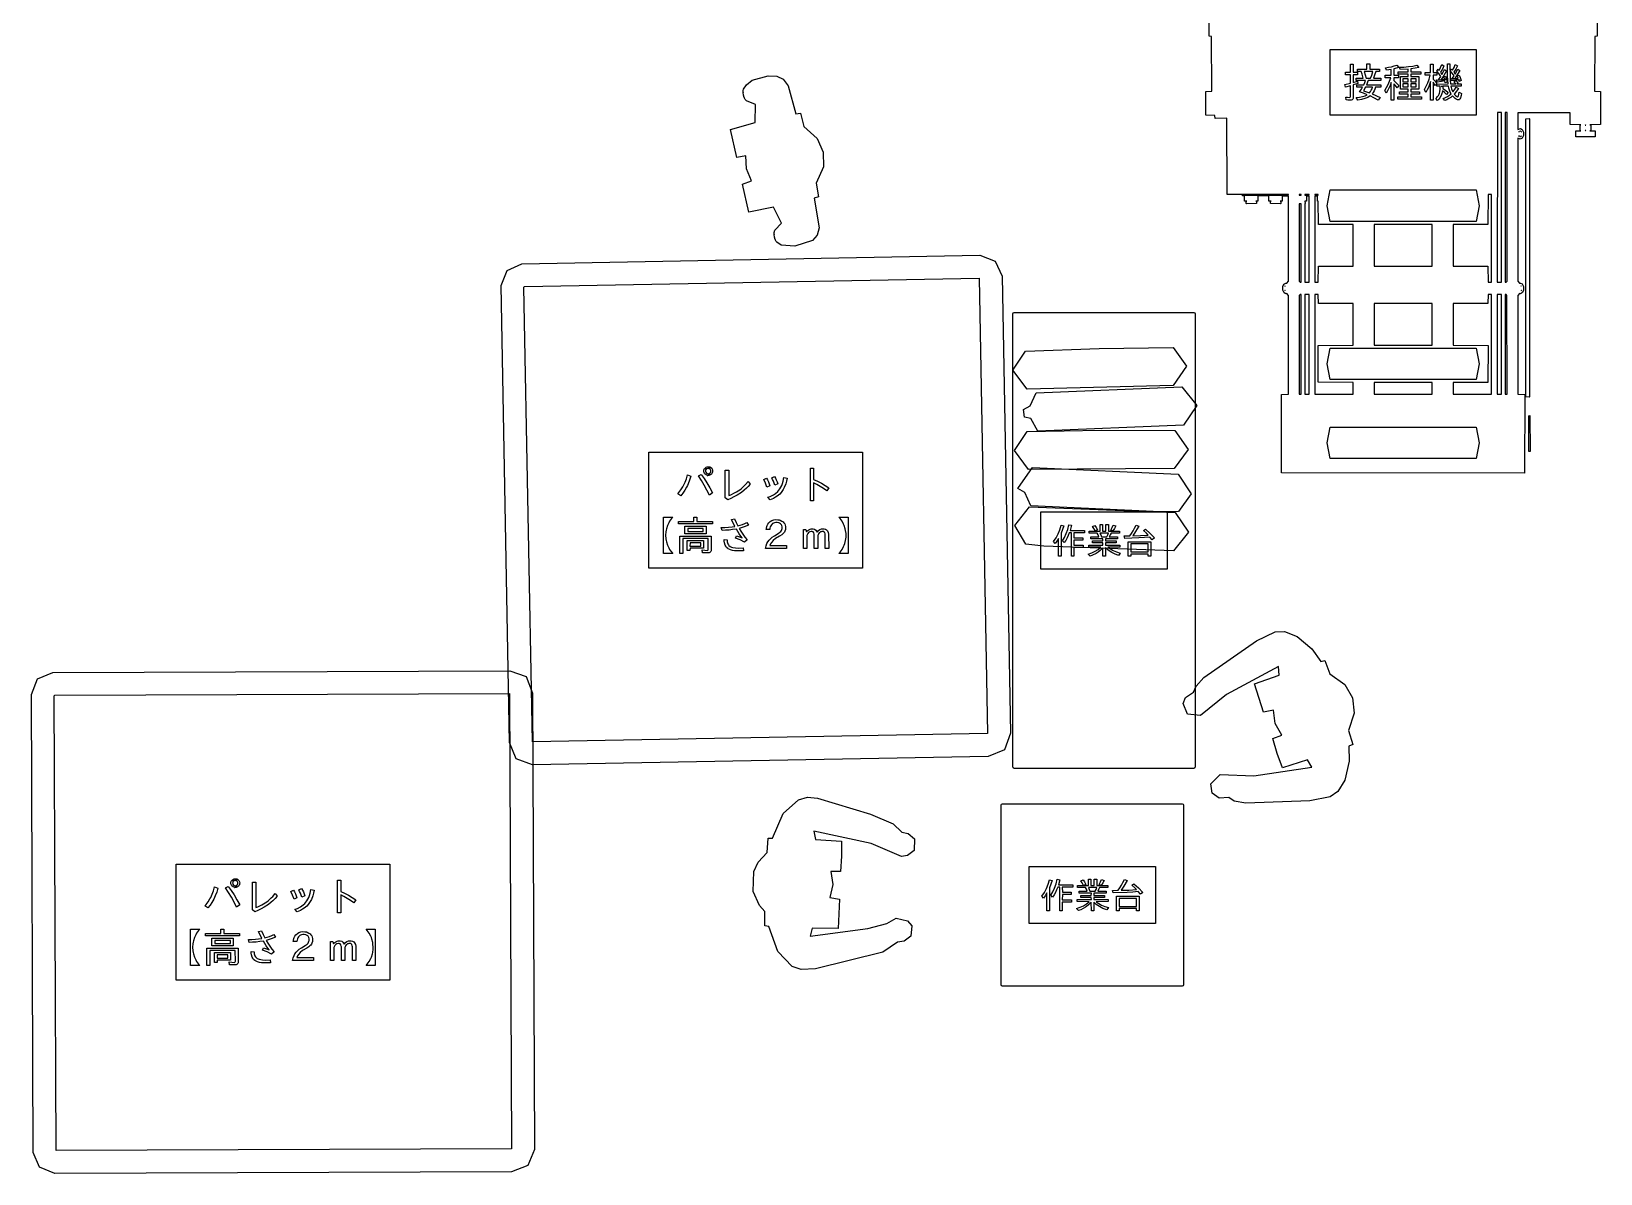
# Model space of a CAD drawing. Extents: x -928 to 12020, y -652 to 16065.
# Drawn here: x 3942 to 9108, y 4321 to 8080 of the extents above; entities that cross this region are included whole.
import ezdxf

# ---------------------------------------------------------------- set-up
doc = ezdxf.new("R2010")
doc.units = 0
for name, color, linetype in [('人', 3, 'Continuous'), ('名称ラベル', 1, 'Continuous'), ('荷', 34, 'Continuous'), ('設備', 5, 'Continuous')]:
    doc.layers.add(name, color=color, linetype=linetype)

msp = doc.modelspace()

# ---------------------------------------------------------------- linework, layer by layer
at = {"layer": '人'}
for points in [[(6243.33, 7757.12), (6324.9, 7779.69), (6326.09, 7838.74), (6296.58, 7850.75), (6291.93, 7855.98), (6288.9, 7862.14), (6286.24, 7870.26), (6285.29, 7878.74), (6285.48, 7885.6), (6286.11, 7889.13), (6295.95, 7903.62), (6315.2, 7918.65), (6367.79, 7933.13), (6395.48, 7932.5), (6417, 7922.78), (6433.78, 7901.06), (6458.05, 7808.23), (6473.82, 7810.47), (6485.12, 7766.22), (6529.13, 7727.41), (6548.61, 7682.67), (6549.49, 7633.88), (6525.6, 7580.29), (6533.71, 7535.35), (6518.43, 7530.84), (6535.08, 7432.98), (6528.71, 7409.58), (6513.18, 7391.8), (6454.89, 7372.94), (6410.64, 7376.7), (6395.68, 7385.79), (6393.64, 7388.74), (6390.61, 7394.89), (6387.95, 7403.01), (6387, 7411.49), (6387.19, 7418.35), (6389.25, 7425.05), (6411.09, 7448.23), (6384.63, 7501.27), (6303.52, 7485.25), (6282.45, 7577.41), (6312.16, 7588.45), (6295.62, 7627.6), (6294.4, 7670.07), (6264.4, 7664.96)], [(6285.29, 7878.8), (6285.44, 7879.72), (6285.39, 7879.77)], [(6288.93, 7862.1), (6289.44, 7861.33), (6288.95, 7862.16)], [(6387, 7411.55), (6387.15, 7412.45), (6387.1, 7412.5)], [(6390.63, 7394.85), (6391.14, 7394.09), (6390.66, 7394.91)], [(7733.11, 5867.8), (7741.87, 5887.48), (7768.12, 5905.18), (7776.03, 5925.45), (7802.04, 5954.15), (7975.52, 6074.26), (8036.2, 6103.65), (8067.57, 6104.61), (8108.64, 6088.73), (8157.37, 6047.8), (8186.53, 6006.61), (8199.66, 6009.78), (8216.17, 5965.55), (8265.7, 5930.53), (8290.68, 5886.69), (8296.98, 5836.63), (8278.35, 5778.89), (8291.66, 5733.59), (8278.67, 5728.05), (8280.61, 5677.82), (8266.16, 5615.84), (8242.82, 5578.5), (8217.13, 5560.46), (8150.95, 5547.59), (7940.09, 5539.68), (7902.07, 5547.05), (7883.59, 5558.53), (7851.97, 5556.96), (7829.36, 5573.44), (7824.62, 5604.29), (7855.74, 5633.99), (7965.89, 5629.72), (8157.43, 5658.43), (8142.77, 5682.28), (8060.57, 5656.62), (8043, 5703.97), (8028.67, 5752.4), (8058.03, 5763.69), (8036.7, 5802.09), (8030.74, 5845.62), (7998.5, 5839.75), (7968.57, 5932.81), (8049.95, 5961.63), (8047.17, 5989.44), (7876.67, 5897.57), (7791.08, 5828.1), (7748.38, 5833.2)], [(6338.67, 5203.42), (6318.27, 5249.08), (6320.79, 5315.36), (6334.76, 5345.76), (6364.19, 5378.07), (6367.64, 5424.74), (6381.62, 5425.35), (6416.58, 5506.16), (6467.03, 5551.58), (6497.14, 5559.36), (6529.42, 5556.1), (6704.21, 5504.17), (6779.02, 5472.58), (6807.22, 5444.85), (6828.88, 5440.32), (6849.63, 5422.44), (6848.19, 5384.62), (6826.15, 5368.37), (6806.75, 5365.15), (6706.06, 5407.52), (6518.35, 5447.64), (6523.65, 5420.43), (6608.85, 5415.57), (6608.64, 5365.52), (6605.05, 5315.6), (6573.87, 5315.37), (6580.27, 5272.31), (6570.62, 5229.84), (6602.57, 5224.04), (6597.89, 5127.29), (6512.35, 5128.92), (6505.22, 5102.16), (6695.43, 5127.93), (6758.19, 5143.82), (6789.14, 5161.91), (6826.37, 5152.82), (6840.16, 5136.52), (6837.46, 5102.15), (6815.41, 5085.9), (6793.47, 5083.02), (6744.94, 5049.42), (6522.8, 4995.14), (6475.59, 4992.39), (6446.15, 5002.43), (6399.3, 5051.55), (6369.97, 5134.81), (6356.68, 5136.46), (6356.78, 5183.25)]]:
    msp.add_lwpolyline(points, close=True, dxfattribs=at)
at = {"layer": '名称ラベル'}
for points in [[(8217.67, 8020.44), (8698.1, 8020.44), (8698.1, 7803.86), (8217.67, 7803.86)], [(8265.67, 7904.91), (8284.48, 7909.33), (8284.48, 7936.93), (8267.81, 7936.96), (8267.81, 7945.56), (8284.46, 7945.57), (8284.48, 7972.18), (8293.33, 7972.18), (8293.34, 7945.59), (8307.23, 7945.56), (8307.22, 7936.96), (8293.34, 7936.93), (8293.33, 7911.75), (8307.74, 7916.16), (8308.26, 7908.53), (8293.33, 7903.39), (8293.26, 7860.92), (8292.89, 7858.63), (8292.21, 7856.8), (8291.21, 7855.44), (8290, 7854.56), (8286.19, 7853.54), (8276.14, 7853.57), (8270.72, 7854.25), (8269.1, 7863.75), (8274.69, 7862.78), (8280.74, 7862.42), (8283.38, 7863.38), (8284.36, 7865.01), (8284.48, 7900.56), (8268.45, 7896.06)], [(8303.28, 7918.16), (8303.28, 7925.98), (8326.28, 7926.02), (8322.85, 7938.51), (8319.25, 7947.93), (8307.23, 7947.95), (8307.23, 7955.64), (8338.73, 7955.64), (8338.76, 7972.44), (8347.87, 7972.44), (8347.9, 7955.64), (8380.18, 7955.64), (8380.18, 7947.95), (8367.58, 7947.93), (8363.75, 7936.03), (8359.79, 7926.02), (8384.9, 7925.98), (8384.9, 7918.16), (8343.11, 7918.16), (8337.69, 7904.06), (8383.99, 7904.01), (8383.99, 7896.06), (8367.07, 7896.04), (8364.95, 7889.86), (8362.35, 7884.11), (8359.26, 7878.81), (8355.72, 7873.98), (8382.64, 7861.94), (8375.4, 7853.73), (8361.18, 7861.34), (8349.03, 7867.36), (8341.14, 7862.31), (8331.73, 7858.3), (8320.82, 7855.36), (8308.39, 7853.48), (8303.67, 7861.68), (8314.66, 7863.01), (8324.37, 7865.06), (8332.79, 7867.82), (8339.85, 7871.3), (8326.79, 7876.3), (8314.66, 7880.29), (8320.36, 7889.23), (8324.1, 7896.05), (8304.83, 7896.06), (8304.83, 7904.01), (8328.03, 7904.02), (8331.17, 7911.1), (8333.82, 7918.14)], [(8397.24, 7885.33), (8403.46, 7895.15), (8408.86, 7905.41), (8413.44, 7916.12), (8417.19, 7927.22), (8399.12, 7927.27), (8399.12, 7935.61), (8418.57, 7935.66), (8418.56, 7954.64), (8403.19, 7952.28), (8399.5, 7959.84), (8409.77, 7961.53), (8419.39, 7963.57), (8428.35, 7965.96), (8436.66, 7968.69), (8443.64, 7961.13), (8427.3, 7956.53), (8427.29, 7935.65), (8442.35, 7935.61), (8442.35, 7927.27), (8427.31, 7927.26), (8427.29, 7917.79), (8435.35, 7910.57), (8443.51, 7902.13), (8437.82, 7893.8), (8432.44, 7901.21), (8427.29, 7907.32), (8427.29, 7853.35), (8418.57, 7853.35), (8418.55, 7911.23), (8415.12, 7901.74), (8411.17, 7892.6), (8406.72, 7884.1), (8401.77, 7876.22)], [(8439.83, 7856.64), (8439.83, 7864.2), (8474.27, 7864.25), (8474.23, 7873.44), (8446.35, 7873.44), (8446.35, 7880.61), (8474.27, 7880.65), (8474.23, 7889.72), (8448.74, 7889.73), (8448.74, 7930.76), (8474.23, 7930.76), (8474.27, 7939.13), (8440.92, 7939.16), (8440.93, 7946.59), (8474.24, 7946.6), (8474.27, 7955.6), (8448.62, 7953.77), (8444.87, 7961.52), (8460.59, 7962.31), (8475.51, 7963.73), (8489.64, 7965.77), (8502.96, 7968.43), (8509.74, 7960.62), (8497.31, 7958.5), (8482.89, 7956.54), (8482.87, 7946.62), (8516.59, 7946.59), (8516.59, 7939.16), (8482.9, 7939.16), (8482.86, 7930.81), (8508.97, 7930.76), (8508.97, 7889.73), (8482.9, 7889.72), (8482.86, 7880.66), (8511.17, 7880.61), (8511.17, 7873.44), (8482.9, 7873.44), (8482.86, 7864.25), (8517.82, 7864.2), (8517.82, 7856.64)], [(8527.84, 7888.43), (8533.74, 7898.99), (8538.84, 7910.42), (8543.14, 7922.74), (8546.63, 7935.88), (8530.75, 7935.93), (8530.75, 7944.39), (8547.66, 7944.41), (8547.68, 7972.31), (8556.14, 7972.31), (8556.15, 7944.43), (8568.87, 7944.39), (8568.87, 7935.93), (8556.15, 7935.9), (8556.14, 7922.18), (8563.07, 7915.75), (8569.13, 7908.66), (8563.7, 7901.55), (8560.42, 7907.08), (8556.15, 7912.8), (8556.14, 7853.35), (8547.68, 7853.35), (8547.66, 7914.7), (8544.41, 7904.89), (8540.81, 7895.53), (8536.88, 7886.9), (8532.62, 7879)], [(8565.06, 7859.03), (8568.47, 7862.01), (8571.41, 7865.26), (8573.9, 7868.79), (8575.92, 7872.59), (8577.47, 7876.66), (8578.57, 7881), (8579.66, 7890.28), (8580.11, 7899.2), (8568.49, 7899.23), (8568.49, 7906.53), (8605.63, 7906.56), (8604.39, 7919.28), (8603.63, 7933.84), (8603.38, 7972.44), (8611.85, 7972.44), (8612.15, 7932.06), (8612.83, 7918.58), (8613.85, 7907.07), (8631.66, 7907.05), (8627.92, 7910.76), (8624.45, 7913.64), (8631.04, 7917.77), (8635.03, 7914.59), (8639.37, 7910.34), (8634.66, 7907.05), (8648.94, 7907.04), (8648.94, 7899.74), (8614.92, 7899.74), (8616.94, 7891.2), (8619.38, 7884.93), (8621.68, 7880.59), (8626.77, 7887.4), (8632.14, 7896.32), (8639.57, 7892.18), (8633.43, 7882.59), (8626.27, 7873.56), (8630.32, 7868.82), (8633.01, 7866.25), (8635.29, 7864.72), (8637.18, 7864.2), (8638.59, 7865.19), (8639.84, 7868.16), (8640.95, 7873.11), (8641.89, 7880.03), (8650.1, 7875.57), (8648.77, 7868.94), (8646.47, 7861.25), (8644.74, 7857.63), (8642.84, 7855.22), (8641.84, 7854.47), (8640.79, 7854.01), (8636.87, 7854.25), (8632.33, 7856.25), (8629.12, 7858.55), (8625.76, 7861.61), (8620.42, 7867.6), (8614.47, 7862.62), (8608.18, 7858.32), (8601.58, 7854.74), (8594.66, 7851.86), (8589.1, 7858.64), (8596.71, 7861.78), (8603.7, 7865.45), (8610.09, 7869.63), (8615.84, 7874.36), (8612.66, 7880.14), (8610.07, 7886.22), (8608.07, 7892.58), (8606.67, 7899.21), (8588.46, 7899.23), (8582.79, 7897.87), (8588.4, 7898.91), (8588.32, 7897.22), (8587.43, 7896.99), (8588.32, 7897.11), (8588.08, 7892.18), (8597.4, 7885.95), (8606.03, 7878.74), (8600.86, 7871.7), (8593.8, 7878.76), (8587.37, 7884.38), (8585.39, 7874.94), (8583.29, 7869.16), (8578.97, 7861.31), (8575.3, 7856.62), (8571.01, 7852.38)], [(8567.52, 7920.42), (8596.37, 7919.32), (8573.51, 7920.71), (8574.58, 7920.73), (8581.53, 7931.54), (8575.14, 7941.13), (8568.74, 7948.6), (8573.2, 7954.99), (8576.59, 7951.05), (8580.97, 7960.34), (8584.9, 7970.7), (8592.14, 7966.5), (8586.9, 7955.16), (8580.9, 7945.05), (8585.37, 7938.06), (8589.27, 7945.03), (8593.88, 7954.28), (8600.47, 7950.34), (8591.88, 7934.69), (8587.39, 7927.72), (8582.83, 7921.37), (8592.13, 7922.36), (8600.26, 7922.38), (8593.62, 7923.59), (8591.49, 7930.89), (8597.43, 7932.31), (8600.83, 7922.38), (8602.86, 7912.47), (8596.14, 7910.08), (8595.01, 7916.99), (8583.56, 7914.7), (8569.65, 7912.99)], [(8612.82, 7949.57), (8617.41, 7955.6), (8620.67, 7951.7), (8625.27, 7961.12), (8628.84, 7970.44), (8636.21, 7966.24), (8630.78, 7955.48), (8624.72, 7945.79), (8629.11, 7939.15), (8637.69, 7954.99), (8644.28, 7950.6), (8637.21, 7938.66), (8627.92, 7924.86), (8639.34, 7925.72), (8635.95, 7933.93), (8642.15, 7936.06), (8645.88, 7927.64), (8649.2, 7917.77), (8642.73, 7914.35), (8641.15, 7920.29), (8642.94, 7920.17), (8641.13, 7920.42), (8630.67, 7918.49), (8616.37, 7916.74), (8614.37, 7924.1), (8638.99, 7923.26), (8619.67, 7924.23), (8625.47, 7933.16), (8619.05, 7942.46)], [(8329, 7947.95), (8332.86, 7936.22), (8335.6, 7925.99), (8350.78, 7925.99), (8354.46, 7936.09), (8357.86, 7947.94)], [(8474.53, 7923.67), (8457.24, 7923.71), (8457.21, 7913.73), (8474.5, 7913.71)], [(8474.53, 7907.19), (8457.23, 7907.23), (8457.22, 7896.79), (8474.5, 7896.78)], [(8500.63, 7923.67), (8482.63, 7923.71), (8482.61, 7913.73), (8500.61, 7913.71)], [(8500.63, 7907.19), (8482.63, 7907.23), (8482.61, 7896.8), (8500.61, 7896.78)], [(8600.83, 7922.38), (8600.83, 7922.38), (8600.83, 7922.38)], [(8601.26, 7920.72), (8601.26, 7920.72), (8601.26, 7920.72)], [(8601.66, 7919.07), (8601.66, 7919.07), (8601.66, 7919.07)], [(8334.01, 7896.06), (8327.49, 7884.17), (8347.21, 7877.26), (8350.34, 7881.36), (8353.09, 7885.87), (8355.48, 7890.77), (8357.48, 7896.01)], [(5975.13, 6313.92), (5975.13, 6695.4), (6678.56, 6695.4), (6678.56, 6313.92)], [(6070.37, 6558.36), (6073.89, 6562.48), (6080.46, 6571.27), (6086.4, 6580.81), (6089.14, 6585.85), (6094.15, 6596.5), (6096.42, 6602.1), (6098.53, 6607.88), (6102.29, 6620), (6113.15, 6616.19), (6109.01, 6603.34), (6104.33, 6591.28), (6101.78, 6585.54), (6099.09, 6580), (6093.3, 6569.52), (6086.96, 6559.83), (6080.06, 6550.93)], [(6137.7, 6616.71), (6147.27, 6621.75), (6156.61, 6608.37), (6165.96, 6593.77), (6175.32, 6577.94), (6184.68, 6560.88), (6174.02, 6553.7), (6165.96, 6570.05), (6157.22, 6586), (6147.8, 6601.55)], [(6155.6, 6632.99), (6155.99, 6636.49), (6157.15, 6639.62), (6158.36, 6641.49), (6160.82, 6644), (6163.79, 6645.91), (6166.57, 6646.94), (6173.19, 6647.1), (6175.03, 6646.57), (6177.65, 6645.28), (6181.48, 6641.91), (6182.99, 6639.67), (6184.02, 6637.26), (6184.68, 6632.86), (6184.42, 6630.13), (6183.62, 6627.52), (6182.29, 6625.04), (6180.75, 6622.99), (6179, 6621.31), (6177.05, 6620), (6174.91, 6619.07), (6172.56, 6618.51), (6167.14, 6618.63), (6168.79, 6618.71), (6166.04, 6618.92), (6163.42, 6620.07), (6160, 6622.45), (6158.26, 6624.36), (6156.47, 6627.68), (6155.82, 6630.21)], [(6167.1, 6641), (6164.04, 6639.15), (6162.23, 6636.74), (6161.55, 6634.53), (6161.42, 6632.86), (6161.58, 6631.31), (6162.25, 6629.37), (6164.3, 6626.43), (6166.59, 6624.85), (6169.41, 6624.09), (6175.56, 6624.07), (6171.69, 6624.28), (6175.06, 6625.71), (6177.57, 6628.24), (6178.68, 6630.98), (6178.68, 6634.78), (6177.83, 6637.06), (6176.31, 6639.01), (6174.53, 6640.39), (6172.18, 6641.35), (6176.29, 6641.35), (6168.36, 6641.57), (6168.8, 6641.47), (6160.52, 6640.75)], [(6226.3, 6636.42), (6237.8, 6636.42), (6237.83, 6552.18), (6244.45, 6554.84), (6257.02, 6560.87), (6262.94, 6564.22), (6274.03, 6571.59), (6279.22, 6575.6), (6288.84, 6584.3), (6293.29, 6588.98), (6301.45, 6599), (6307.78, 6589.44), (6301.47, 6581.77), (6296.64, 6576.8), (6288.45, 6569.53), (6279.15, 6562.52), (6265.36, 6553.57), (6254.97, 6547.73), (6244.65, 6542.71), (6234.37, 6538.52), (6226.3, 6544.72)], [(6379, 6610.89), (6388.43, 6615.29), (6391.51, 6609.79), (6394.28, 6603.96), (6396.74, 6597.8), (6398.9, 6591.31), (6388.95, 6586.66), (6386.85, 6593.46), (6384.49, 6599.76), (6381.87, 6605.57)], [(6506.43, 6535.35), (6506.43, 6642.49), (6517.15, 6642.49), (6517.16, 6605.47), (6530.23, 6599.2), (6542.9, 6592.57), (6555.17, 6585.57), (6567.04, 6578.19), (6560.06, 6567.47), (6549.14, 6575.45), (6538.35, 6582.65), (6527.69, 6589.08), (6517.17, 6594.7), (6517.15, 6535.35)], [(6353.21, 6604.82), (6362.32, 6609.28), (6365.48, 6603.68), (6368.37, 6597.74), (6373.31, 6584.85), (6363.55, 6580.2), (6358.67, 6593.4)], [(6366.72, 6546.85), (6374.45, 6549.68), (6384.91, 6554.89), (6391.12, 6559.01), (6399.3, 6566.18), (6405.83, 6574.08), (6409.17, 6579.51), (6412.12, 6585.6), (6414.66, 6592.34), (6416.8, 6599.74), (6419.25, 6612.06), (6429.72, 6609.6), (6427.79, 6600.07), (6425.31, 6591.19), (6420.55, 6579.12), (6416.7, 6571.89), (6414.56, 6568.53), (6409.88, 6562.3), (6405.38, 6557.45), (6397.48, 6550.81), (6391.44, 6546.8), (6384.8, 6543.13), (6373.7, 6538.26)], [(6023.13, 6362.18), (6023.13, 6480.76), (6053.18, 6480.76), (6049.43, 6476.53), (6042.92, 6467.68), (6040.15, 6463.06), (6035.59, 6453.44), (6032.33, 6443.31), (6031.19, 6438.05), (6030.37, 6432.66), (6029.72, 6421.5), (6030.37, 6410.27), (6031.19, 6404.86), (6032.33, 6399.57), (6035.59, 6389.42), (6040.15, 6379.8), (6042.92, 6375.19), (6046.01, 6370.72), (6053.18, 6362.18)], [(6072.11, 6459.31), (6072.11, 6467.12), (6122.87, 6467.13), (6122.9, 6481.02), (6132.86, 6481.02), (6132.9, 6467.13), (6184.49, 6467.12), (6184.49, 6459.31)], [(6213.18, 6447.54), (6225.01, 6447.44), (6237.23, 6447.99), (6249.15, 6449.27), (6257.85, 6450.71), (6246.91, 6473.59), (6256.47, 6476.24), (6262.19, 6463.18), (6267.47, 6452.85), (6275.4, 6455.06), (6283, 6457.63), (6290.26, 6460.55), (6297.18, 6463.83), (6302.74, 6455.04), (6287.93, 6449.14), (6272.07, 6444.47), (6277.69, 6435), (6283.91, 6425.48), (6290.68, 6415.94), (6298.02, 6406.38), (6289.82, 6399.34), (6275.55, 6406.24), (6260.29, 6411.94), (6263.2, 6419.5), (6272.94, 6416.25), (6282.02, 6412.7), (6277.04, 6419.24), (6272.1, 6426.4), (6262.68, 6442.23), (6250.52, 6440.27), (6238.72, 6438.85), (6227.29, 6438.01), (6216.22, 6437.72)], [(6358.19, 6377.88), (6360.36, 6386.77), (6363.5, 6394.73), (6366.14, 6399.54), (6370.92, 6405.99), (6375.16, 6410.35), (6380.89, 6415.07), (6387.78, 6419.65), (6400.2, 6426.99), (6406.24, 6431.42), (6408.81, 6433.96), (6410.96, 6436.96), (6412.43, 6440.18), (6413.22, 6443.63), (6413.24, 6448.88), (6412.17, 6453.77), (6411.24, 6455.86), (6408.57, 6459.29), (6404.85, 6461.74), (6402.57, 6462.6), (6397.25, 6463.58), (6392.24, 6463.63), (6388.55, 6463.04), (6385.21, 6461.86), (6382.2, 6460.09), (6378.32, 6456.34), (6376.15, 6453.1), (6374.51, 6449.45), (6373.37, 6445.29), (6372.73, 6440.63), (6360.97, 6440.63), (6361.63, 6445.51), (6362.72, 6450.01), (6364.23, 6454.15), (6366.16, 6457.92), (6369.86, 6462.88), (6374.51, 6467.05), (6379.77, 6470.19), (6385.58, 6472.22), (6391.94, 6473.14), (6399.33, 6472.9), (6404.12, 6472), (6407.1, 6471.07), (6412.6, 6468.42), (6416.35, 6465.72), (6419.42, 6462.62), (6421.81, 6459.11), (6423.51, 6455.2), (6424.53, 6450.9), (6424.81, 6444.27), (6424.3, 6440.57), (6422.56, 6435.35), (6420.77, 6432.09), (6418.46, 6429), (6415.63, 6426.09), (6412.29, 6423.26), (6405.24, 6418.42), (6391.95, 6410.7), (6384.09, 6404.59), (6378.12, 6397.94), (6375.2, 6393.21), (6373.14, 6388.27), (6427.39, 6388.22), (6427.39, 6377.88)], [(6600.51, 6480.76), (6630.56, 6480.76), (6630.56, 6362.18), (6600.51, 6362.18), (6604.26, 6366.41), (6610.78, 6375.25), (6615.99, 6384.6), (6618.11, 6389.47), (6619.9, 6394.46), (6622.5, 6404.82), (6623.81, 6415.68), (6623.97, 6421.31), (6623.81, 6426.96), (6622.5, 6437.87), (6621.36, 6443.14), (6618.11, 6453.3), (6615.99, 6458.19), (6610.78, 6467.6), (6604.26, 6476.5)], [(7265.18, 6310.6), (7265.18, 6498.8), (7681.31, 6498.8), (7681.31, 6310.6)], [(6076.9, 6361.92), (6076.9, 6418.92), (6179.71, 6418.92), (6179.62, 6371.71), (6179.36, 6370.25), (6178.34, 6367.77), (6177.57, 6366.73), (6175.53, 6365.07), (6172.8, 6363.97), (6169.39, 6363.41), (6151.4, 6363.93), (6150.11, 6373.42), (6158.69, 6372.41), (6166.38, 6372.05), (6168.75, 6372.81), (6169.82, 6373.96), (6170.34, 6376.33), (6170.31, 6411.35), (6086.32, 6411.36), (6086.26, 6361.92)], [(6093.44, 6426.87), (6093.44, 6451.36), (6163.16, 6451.36), (6163.16, 6426.87)], [(6102.73, 6444.19), (6102.72, 6434.04), (6153.92, 6434.08), (6153.88, 6444.18)], [(6222.63, 6402.35), (6222.68, 6407.8), (6232.11, 6406.12), (6232.59, 6399.93), (6233.42, 6396.29), (6234.69, 6393.02), (6236.37, 6390.14), (6238.46, 6387.65), (6242.74, 6384.45), (6246.59, 6382.74), (6251.22, 6381.41), (6259.65, 6380.12), (6269.85, 6379.69), (6284.65, 6380.15), (6285.81, 6370.13), (6268.45, 6369.93), (6256.47, 6370.83), (6249.58, 6372.02), (6243.57, 6373.69), (6240.89, 6374.71), (6236.2, 6377.09), (6234.18, 6378.47), (6230.63, 6381.67), (6227.72, 6385.38), (6225.46, 6389.6), (6223.28, 6396.87)], [(6483.29, 6377.88), (6483.29, 6440.76), (6491.76, 6440.76), (6493.66, 6432.87), (6498.19, 6437.39), (6501.26, 6439.72), (6505.92, 6442.12), (6509.07, 6442.99), (6514.03, 6443.2), (6515.74, 6442.96), (6520.39, 6441.31), (6524.3, 6438.22), (6526.51, 6435.38), (6528.4, 6431.95), (6532.81, 6436.88), (6537.64, 6440.44), (6542.89, 6442.57), (6546.62, 6443.2), (6551.86, 6443.04), (6556.24, 6441.79), (6559.96, 6439.46), (6563.01, 6436.06), (6565.42, 6431.21), (6566.58, 6425.4), (6566.65, 6377.88), (6555.54, 6377.88), (6555.54, 6422.6), (6555.28, 6426.18), (6553.91, 6430.31), (6552.35, 6432.27), (6550.26, 6433.57), (6547.63, 6434.26), (6546.17, 6434.3), (6544.23, 6434.16), (6541.45, 6433.42), (6539.66, 6432.58), (6537.08, 6430.8), (6535.44, 6429.26), (6533.29, 6426.47), (6531.76, 6423.43), (6531.08, 6421.25), (6530.53, 6416.53), (6530.53, 6377.88), (6519.42, 6377.88), (6519.41, 6422.6), (6519.11, 6425.82), (6517.85, 6429.32), (6515.27, 6432.52), (6512.67, 6433.95), (6509.41, 6434.31), (6504.84, 6433.1), (6500.64, 6430.28), (6498.18, 6427.65), (6496.82, 6425.66), (6495.01, 6421.33), (6494.41, 6416.53), (6494.41, 6377.88)], [(7307.18, 6401.11), (7315.09, 6412.95), (7321.88, 6425.85), (7327.53, 6439.81), (7332.06, 6454.83), (7340.59, 6452.68), (7336.68, 6440.39), (7331.83, 6428.08), (7331.83, 6352.6), (7323.52, 6352.6), (7323.51, 6411.1), (7317.93, 6402.14), (7312.15, 6394.16)], [(7335.96, 6403.77), (7342.97, 6414.72), (7348.89, 6427.09), (7353.74, 6440.9), (7357.5, 6456.13), (7365.87, 6454.49), (7361.62, 6437.7), (7408.73, 6437.69), (7408.73, 6430.06), (7374.24, 6430.03), (7374.26, 6413.27), (7403.19, 6413.27), (7403.19, 6405.63), (7374.25, 6405.62), (7374.24, 6388.98), (7404.94, 6388.95), (7404.94, 6381.44), (7374.25, 6381.42), (7374.24, 6352.6), (7365.76, 6352.6), (7365.74, 6430.04), (7358.91, 6430.04), (7355.4, 6421.16), (7351.41, 6412.77), (7346.94, 6404.9), (7342.01, 6397.55)], [(7421.34, 6360), (7433.29, 6363.94), (7444.17, 6369.01), (7453.96, 6375.22), (7462.59, 6382.51), (7423.2, 6382.57), (7423.2, 6389.52), (7469.74, 6389.57), (7469.7, 6396.59), (7435.47, 6396.59), (7435.47, 6403.2), (7469.71, 6403.21), (7469.73, 6410.18), (7430.16, 6410.21), (7430.16, 6416.94), (7456.48, 6417), (7453.59, 6423.63), (7450.62, 6428.87), (7424.22, 6428.87), (7424.22, 6435.6), (7459.87, 6435.61), (7459.9, 6456.81), (7467.87, 6456.8), (7467.91, 6435.6), (7479.56, 6435.62), (7479.58, 6456.8), (7487.55, 6456.81), (7487.57, 6435.61), (7523.96, 6435.6), (7523.96, 6428.87), (7496.72, 6428.87), (7493.78, 6422.64), (7490.59, 6417.01), (7518.02, 6416.94), (7518.02, 6410.21), (7477.71, 6410.16), (7477.75, 6403.2), (7512.71, 6403.2), (7512.71, 6396.59), (7477.74, 6396.58), (7477.74, 6389.52), (7525.09, 6389.52), (7525.09, 6382.57), (7485.67, 6382.52), (7494.05, 6376.6), (7503.65, 6371.37), (7514.37, 6366.87), (7526.22, 6363.11), (7520.46, 6355.48), (7507.54, 6360.55), (7496.11, 6366.51), (7486.17, 6373.33), (7477.76, 6380.97), (7477.71, 6352.6), (7469.74, 6352.6), (7469.69, 6380.62), (7460.83, 6371.71), (7454.23, 6366.49), (7447.11, 6361.9), (7435.43, 6356.19), (7426.99, 6353.16)], [(7435.36, 6450.87), (7443.1, 6454.15), (7447.45, 6447.67), (7451.76, 6439.45), (7443.9, 6436.05), (7440.01, 6444.2)], [(7459.85, 6428.87), (7462.64, 6423.01), (7465, 6416.95), (7482.32, 6416.94), (7485.51, 6423.09), (7487.75, 6428.83)], [(7495.18, 6438.6), (7500.1, 6447.49), (7503.44, 6455.28), (7511.86, 6452.39), (7507.54, 6444.13), (7502.59, 6436.05)], [(7539.12, 6419.6), (7558.01, 6419.9), (7563.44, 6427.81), (7568.71, 6436.36), (7573.84, 6445.56), (7578.81, 6455.39), (7587.4, 6451.83), (7577, 6433.69), (7567.8, 6420.01), (7592.72, 6420.69), (7618.35, 6422.14), (7612.47, 6428.06), (7602.56, 6437.24), (7609.74, 6441.37), (7624.74, 6427.87), (7639.31, 6412.7), (7631.73, 6407.1), (7624.42, 6415.7), (7606.41, 6414.04), (7587.81, 6412.84), (7541.66, 6411.18)], [(6101.26, 6371.16), (6101.26, 6403.99), (6154.83, 6403.99), (6154.83, 6378.72), (6110.15, 6378.72), (6110.11, 6371.16)], [(6110.16, 6396.95), (6110.14, 6385.77), (6145.97, 6385.8), (6145.94, 6396.94)], [(7552.91, 6400.37), (7626.87, 6400.38), (7626.87, 6352.6), (7618.05, 6352.6), (7618, 6359.89), (7561.89, 6359.89), (7561.84, 6352.6), (7552.91, 6352.6)], [(7618, 6367.19), (7618.02, 6393.08), (7561.85, 6393.05), (7561.88, 6367.19)], [(4418.19, 4958.23), (4418.19, 5339.7), (5121.62, 5339.7), (5121.62, 4958.23)], [(7226.79, 5144.07), (7226.79, 5332.28), (7642.92, 5332.28), (7642.92, 5144.07)], [(4598.66, 5277.29), (4599.05, 5280.79), (4600.21, 5283.92), (4601.42, 5285.8), (4603.87, 5288.3), (4606.85, 5290.21), (4609.63, 5291.24), (4616.24, 5291.41), (4618.09, 5290.87), (4620.71, 5289.58), (4624.54, 5286.21), (4626.04, 5283.97), (4627.08, 5281.56), (4627.74, 5277.16), (4627.47, 5274.43), (4626.68, 5271.82), (4625.35, 5269.35), (4623.81, 5267.29), (4622.06, 5265.61), (4620.11, 5264.31), (4617.97, 5263.37), (4615.62, 5262.81), (4610.2, 5262.93), (4611.84, 5263.01), (4609.1, 5263.22), (4606.48, 5264.37), (4603.06, 5266.75), (4601.32, 5268.66), (4599.53, 5271.98), (4598.88, 5274.51)], [(4610.16, 5285.31), (4607.09, 5283.46), (4605.28, 5281.04), (4604.61, 5278.84), (4604.48, 5277.16), (4604.64, 5275.61), (4605.31, 5273.68), (4607.36, 5270.73), (4609.65, 5269.15), (4612.46, 5268.39), (4618.65, 5268.37), (4614.75, 5268.58), (4618.12, 5270.01), (4620.63, 5272.54), (4621.74, 5275.28), (4621.73, 5279.08), (4620.89, 5281.36), (4619.37, 5283.31), (4617.58, 5284.69), (4615.24, 5285.65), (4619.34, 5285.66), (4611.42, 5285.87), (4611.86, 5285.77), (4603.58, 5285.05)], [(4669.36, 5280.72), (4680.86, 5280.72), (4680.88, 5196.48), (4687.51, 5199.14), (4700.08, 5205.17), (4706, 5208.52), (4717.09, 5215.89), (4722.28, 5219.9), (4731.9, 5228.6), (4736.35, 5233.28), (4744.51, 5243.3), (4750.84, 5233.74), (4744.53, 5226.07), (4737.09, 5218.65), (4731.51, 5213.84), (4722.21, 5206.82), (4708.41, 5197.87), (4698.03, 5192.03), (4687.7, 5187.01), (4677.43, 5182.82), (4669.36, 5189.02)], [(4949.48, 5179.65), (4949.48, 5286.79), (4960.21, 5286.79), (4960.22, 5249.77), (4973.29, 5243.51), (4985.96, 5236.87), (4998.23, 5229.87), (5010.1, 5222.5), (5003.12, 5211.77), (4992.2, 5219.75), (4981.41, 5226.96), (4970.74, 5233.39), (4960.23, 5239), (4960.21, 5179.65)], [(7268.79, 5234.58), (7276.71, 5246.42), (7283.49, 5259.32), (7289.14, 5273.28), (7293.67, 5288.3), (7302.21, 5286.15), (7298.29, 5273.87), (7293.44, 5261.55), (7293.44, 5186.07), (7285.13, 5186.07), (7285.12, 5244.58), (7279.55, 5235.62), (7273.77, 5227.63)], [(7297.57, 5237.24), (7304.58, 5248.19), (7310.5, 5260.57), (7315.35, 5274.37), (7319.11, 5289.6), (7327.48, 5287.96), (7323.24, 5271.17), (7370.34, 5271.17), (7370.34, 5263.53), (7335.85, 5263.5), (7335.88, 5246.75), (7364.8, 5246.74), (7364.8, 5239.11), (7335.87, 5239.1), (7335.86, 5222.45), (7366.55, 5222.43), (7366.55, 5214.91), (7335.86, 5214.89), (7335.85, 5186.07), (7327.37, 5186.07), (7327.36, 5263.52), (7320.52, 5263.51), (7317.01, 5254.63), (7313.02, 5246.25), (7308.56, 5238.38), (7303.62, 5231.02)], [(7382.95, 5193.48), (7394.9, 5197.41), (7405.78, 5202.48), (7415.57, 5208.69), (7424.2, 5215.99), (7384.82, 5216.04), (7384.82, 5222.99), (7431.35, 5223.04), (7431.31, 5230.06), (7397.08, 5230.06), (7397.08, 5236.68), (7431.32, 5236.68), (7431.35, 5243.65), (7391.77, 5243.69), (7391.77, 5250.42), (7418.09, 5250.48), (7415.21, 5257.1), (7412.23, 5262.34), (7385.83, 5262.35), (7385.83, 5269.08), (7421.48, 5269.08), (7421.51, 5290.28), (7429.48, 5290.28), (7429.52, 5269.08), (7441.17, 5269.09), (7441.19, 5290.28), (7449.16, 5290.28), (7449.19, 5269.08), (7485.57, 5269.08), (7485.57, 5262.35), (7458.33, 5262.34), (7455.39, 5256.11), (7452.2, 5250.48), (7479.64, 5250.42), (7479.64, 5243.69), (7439.32, 5243.64), (7439.36, 5236.68), (7474.32, 5236.68), (7474.32, 5230.06), (7439.35, 5230.06), (7439.35, 5223), (7486.7, 5222.99), (7486.7, 5216.04), (7447.28, 5216), (7455.66, 5210.07), (7465.26, 5204.84), (7475.99, 5200.35), (7487.84, 5196.59), (7482.07, 5188.95), (7469.16, 5194.03), (7457.73, 5199.98), (7447.78, 5206.81), (7439.37, 5214.44), (7439.32, 5186.07), (7431.35, 5186.07), (7431.31, 5214.09), (7422.44, 5205.18), (7415.85, 5199.96), (7412.35, 5197.59), (7404.96, 5193.31), (7397.05, 5189.66), (7388.6, 5186.64)], [(7396.97, 5284.34), (7404.72, 5287.62), (7409.06, 5281.15), (7413.37, 5272.92), (7405.51, 5269.53), (7401.62, 5277.67)], [(7456.79, 5272.07), (7461.71, 5280.96), (7465.05, 5288.75), (7473.47, 5285.87), (7469.15, 5277.6), (7464.2, 5269.53)], [(7500.73, 5253.07), (7519.62, 5253.37), (7525.05, 5261.28), (7530.33, 5269.84), (7535.45, 5279.03), (7540.42, 5288.87), (7549.01, 5285.3), (7538.61, 5267.17), (7529.41, 5253.48), (7554.33, 5254.16), (7579.97, 5255.62), (7574.08, 5261.54), (7564.17, 5270.71), (7571.35, 5274.84), (7586.35, 5261.34), (7600.92, 5246.18), (7593.34, 5240.58), (7586.03, 5249.17), (7568.02, 5247.51), (7549.43, 5246.32), (7503.27, 5244.65)], [(4513.43, 5202.66), (4516.95, 5206.78), (4523.52, 5215.57), (4529.46, 5225.11), (4532.2, 5230.15), (4537.21, 5240.8), (4539.48, 5246.4), (4541.59, 5252.18), (4545.35, 5264.31), (4556.2, 5260.49), (4552.07, 5247.64), (4547.39, 5235.58), (4544.84, 5229.84), (4542.15, 5224.31), (4536.36, 5213.82), (4530.01, 5204.13), (4523.12, 5195.23)], [(4580.76, 5261.01), (4590.32, 5266.05), (4599.67, 5252.67), (4609.02, 5238.07), (4618.37, 5222.24), (4627.74, 5205.18), (4617.08, 5198.01), (4609.02, 5214.35), (4600.28, 5230.3), (4590.86, 5245.85)], [(4796.27, 5249.12), (4805.38, 5253.58), (4808.54, 5247.98), (4811.42, 5242.04), (4816.37, 5229.15), (4806.61, 5224.5), (4801.73, 5237.7)], [(4809.78, 5191.16), (4817.51, 5193.98), (4827.96, 5199.19), (4837.06, 5205.57), (4842.36, 5210.48), (4848.89, 5218.38), (4852.23, 5223.81), (4855.17, 5229.9), (4857.72, 5236.64), (4859.86, 5244.04), (4862.31, 5256.36), (4872.78, 5253.9), (4870.85, 5244.37), (4868.36, 5235.49), (4863.61, 5223.42), (4859.76, 5216.2), (4857.62, 5212.83), (4852.94, 5206.6), (4848.44, 5201.75), (4840.53, 5195.11), (4834.5, 5191.1), (4827.86, 5187.43), (4816.75, 5182.56)], [(4822.05, 5255.19), (4831.49, 5259.59), (4834.57, 5254.09), (4837.34, 5248.26), (4839.8, 5242.1), (4841.96, 5235.61), (4832, 5230.96), (4829.9, 5237.76), (4827.55, 5244.06), (4824.93, 5249.88)], [(7421.46, 5262.34), (7424.25, 5256.48), (7426.61, 5250.42), (7443.93, 5250.42), (7447.12, 5256.56), (7449.37, 5262.3)], [(7514.52, 5233.85), (7588.48, 5233.85), (7588.48, 5186.07), (7579.66, 5186.07), (7579.61, 5193.36), (7523.5, 5193.36), (7523.46, 5186.07), (7514.52, 5186.07)], [(7579.61, 5200.66), (7579.63, 5226.55), (7523.46, 5226.52), (7523.49, 5200.66)], [(4466.19, 5006.48), (4466.19, 5125.06), (4496.24, 5125.06), (4492.49, 5120.83), (4485.97, 5111.98), (4483.2, 5107.36), (4478.64, 5097.74), (4475.39, 5087.61), (4474.25, 5082.35), (4473.43, 5076.96), (4472.78, 5065.8), (4473.43, 5054.57), (4474.25, 5049.16), (4475.39, 5043.88), (4478.64, 5033.72), (4483.2, 5024.1), (4485.97, 5019.49), (4492.49, 5010.69), (4496.24, 5006.48)], [(4515.17, 5103.61), (4515.17, 5111.43), (4565.93, 5111.43), (4565.96, 5125.32), (4575.91, 5125.32), (4575.95, 5111.43), (4627.54, 5111.43), (4627.54, 5103.61)], [(4656.24, 5091.85), (4668.06, 5091.74), (4680.29, 5092.29), (4689.26, 5093.18), (4700.91, 5095.01), (4689.97, 5117.89), (4699.53, 5120.54), (4705.25, 5107.48), (4710.53, 5097.16), (4718.46, 5099.36), (4726.06, 5101.93), (4733.32, 5104.85), (4740.24, 5108.13), (4745.8, 5099.34), (4730.99, 5093.45), (4715.13, 5088.78), (4720.75, 5079.3), (4726.96, 5069.78), (4733.74, 5060.24), (4741.08, 5050.68), (4732.88, 5043.64), (4718.61, 5050.54), (4703.35, 5056.24), (4706.25, 5063.8), (4715.99, 5060.56), (4725.07, 5057.01), (4720.09, 5063.54), (4715.15, 5070.7), (4705.73, 5086.54), (4693.57, 5084.57), (4681.78, 5083.16), (4670.34, 5082.31), (4659.27, 5082.03)], [(4801.25, 5022.19), (4803.41, 5031.07), (4806.56, 5039.04), (4809.2, 5043.84), (4813.98, 5050.29), (4818.21, 5054.65), (4823.94, 5059.38), (4830.84, 5063.96), (4843.26, 5071.29), (4850.2, 5076.53), (4852.66, 5079.23), (4854.58, 5082.3), (4855.83, 5085.61), (4856.28, 5087.94), (4856.3, 5093.18), (4855.23, 5098.08), (4853.1, 5102), (4851.63, 5103.59), (4847.9, 5106.04), (4845.63, 5106.9), (4840.31, 5107.88), (4835.3, 5107.94), (4831.61, 5107.34), (4828.26, 5106.16), (4825.26, 5104.39), (4821.38, 5100.64), (4819.21, 5097.4), (4817.56, 5093.75), (4816.42, 5089.59), (4815.78, 5084.93), (4804.02, 5084.93), (4804.69, 5089.81), (4805.78, 5094.32), (4807.29, 5098.45), (4809.22, 5102.22), (4812.92, 5107.18), (4817.57, 5111.35), (4822.83, 5114.49), (4828.64, 5116.52), (4835, 5117.44), (4842.39, 5117.2), (4847.17, 5116.31), (4850.16, 5115.38), (4855.65, 5112.72), (4859.41, 5110.02), (4862.48, 5106.92), (4864.86, 5103.41), (4866.57, 5099.51), (4867.59, 5095.2), (4867.87, 5088.57), (4867.36, 5084.87), (4865.62, 5079.65), (4863.83, 5076.39), (4861.52, 5073.3), (4858.69, 5070.39), (4855.35, 5067.56), (4848.3, 5062.73), (4835.01, 5055), (4827.14, 5048.9), (4821.18, 5042.25), (4818.25, 5037.51), (4816.19, 5032.57), (4870.45, 5032.52), (4870.45, 5022.19)], [(5043.57, 5125.06), (5073.62, 5125.06), (5073.62, 5006.48), (5043.57, 5006.48), (5047.32, 5010.72), (5053.83, 5019.56), (5059.05, 5028.9), (5061.16, 5033.77), (5064.42, 5043.88), (5065.56, 5049.12), (5066.87, 5059.99), (5067.03, 5065.61), (5066.38, 5076.77), (5065.56, 5082.17), (5062.96, 5092.58), (5061.16, 5097.6), (5059.05, 5102.49), (5053.83, 5111.9), (5047.32, 5120.8)], [(4519.95, 5006.23), (4519.95, 5063.22), (4622.76, 5063.22), (4622.68, 5016.01), (4622.42, 5014.56), (4621.4, 5012.07), (4620.63, 5011.03), (4618.59, 5009.37), (4615.86, 5008.27), (4612.45, 5007.72), (4594.46, 5008.23), (4593.17, 5017.73), (4601.75, 5016.71), (4609.44, 5016.35), (4611.81, 5017.11), (4612.88, 5018.27), (4613.39, 5020.64), (4613.37, 5055.65), (4529.37, 5055.66), (4529.32, 5006.23)], [(4536.5, 5071.17), (4536.5, 5095.66), (4606.22, 5095.66), (4606.22, 5071.17)], [(4545.79, 5088.49), (4545.78, 5078.34), (4596.98, 5078.38), (4596.94, 5088.49)], [(4926.35, 5022.19), (4926.35, 5085.06), (4934.81, 5085.06), (4936.71, 5077.17), (4941.24, 5081.69), (4944.32, 5084.02), (4948.98, 5086.42), (4952.13, 5087.29), (4957.09, 5087.5), (4958.8, 5087.27), (4963.45, 5085.61), (4967.36, 5082.53), (4969.57, 5079.68), (4971.46, 5076.25), (4975.87, 5081.19), (4980.7, 5084.74), (4985.94, 5086.87), (4989.68, 5087.5), (4994.91, 5087.34), (4999.3, 5086.09), (5003.02, 5083.76), (5006.06, 5080.36), (5008.48, 5075.51), (5009.63, 5069.71), (5009.71, 5022.19), (4998.6, 5022.19), (4998.6, 5066.9), (4998.33, 5070.48), (4996.97, 5074.62), (4995.41, 5076.57), (4993.32, 5077.87), (4990.68, 5078.56), (4989.23, 5078.6), (4987.29, 5078.46), (4984.5, 5077.72), (4982.72, 5076.88), (4980.14, 5075.1), (4978.5, 5073.56), (4976.35, 5070.78), (4974.82, 5067.73), (4974.13, 5065.55), (4973.59, 5060.83), (4973.59, 5022.19), (4962.47, 5022.19), (4962.47, 5066.9), (4962.16, 5070.12), (4960.91, 5073.62), (4958.33, 5076.82), (4955.73, 5078.25), (4952.47, 5078.61), (4947.9, 5077.4), (4943.7, 5074.58), (4941.24, 5071.95), (4939.88, 5069.96), (4938.07, 5065.63), (4937.47, 5060.83), (4937.46, 5022.19)], [(4544.31, 5015.47), (4544.31, 5048.29), (4597.88, 5048.29), (4597.88, 5023.03), (4553.21, 5023.03), (4553.17, 5015.47)], [(4553.22, 5041.25), (4553.2, 5030.07), (4589.03, 5030.11), (4589, 5041.25)], [(4665.69, 5046.65), (4665.74, 5052.1), (4675.17, 5050.42), (4675.64, 5044.23), (4676.48, 5040.59), (4677.74, 5037.32), (4679.42, 5034.45), (4681.52, 5031.95), (4685.79, 5028.75), (4691.87, 5026.33), (4696.9, 5025.18), (4702.71, 5024.42), (4712.91, 5024), (4727.71, 5024.45), (4728.87, 5014.43), (4711.51, 5014.23), (4699.52, 5015.13), (4692.63, 5016.32), (4686.62, 5017.99), (4683.95, 5019.01), (4679.26, 5021.39), (4677.24, 5022.77), (4673.68, 5025.97), (4670.78, 5029.68), (4668.52, 5033.9), (4666.33, 5041.17)]]:
    msp.add_lwpolyline(points, close=True, dxfattribs=at)
at = {"layer": '荷'}
for points in [[(8207.89, 7505.81), (8217.89, 7557.81), (8697.89, 7557.81), (8707.89, 7505.81), (8697.89, 7453.81), (8217.89, 7453.81)], [(5488.13, 7243.21), (5508.05, 7293.38), (5556.51, 7315.21), (7063.85, 7343.53), (7115.21, 7323.85), (7137.26, 7273.72), (7164.71, 5770.18), (7145.99, 5715.43), (7092.09, 5694.13), (5591.23, 5665.83), (5537.81, 5686.03), (5516.44, 5739.93)], [(7172.99, 6964.38), (7214.35, 7027.68), (7457.32, 7036.69), (7700.44, 7039.43), (7744.82, 6978.2), (7700.35, 6914.14), (7220.49, 6902.54)], [(8207.89, 6985.81), (8217.89, 7037.81), (8697.89, 7037.81), (8707.89, 6985.81), (8697.89, 6933.81), (8217.89, 6933.81)], [(7207.9, 6835.49), (7230.27, 6847.82), (7250.05, 6890.55), (7729.67, 6909.63), (7778.14, 6848.54), (7734.68, 6783.8), (7255.06, 6764.71), (7231.82, 6806.37), (7211.81, 6809.98)], [(7177.97, 6700.83), (7220.49, 6763.48), (7463.59, 6767.83), (7706.71, 6766.34), (7749.96, 6704.2), (7704.33, 6640.97), (7224.34, 6638.14)], [(8207.89, 6725.81), (8217.89, 6777.81), (8697.89, 6777.81), (8707.89, 6725.81), (8697.89, 6673.81), (8217.89, 6673.81)], [(7189.53, 6575.55), (7237.6, 6644.63), (7717.12, 6623.16), (7760.25, 6558.17), (7718.47, 6499.87), (7658.97, 6498.27), (7231.96, 6518.76), (7212.21, 6562.59)], [(7179.12, 6453.77), (7227.51, 6514.94), (7707.15, 6496.45), (7750.69, 6431.74), (7702.3, 6370.57), (7275.07, 6385.71), (7215.91, 6392.18)], [(3941.99, 5898.25), (3962.42, 5949.31), (4012.87, 5970.62), (5516.65, 5975.92), (5571.12, 5956.39), (5591.62, 5902.19), (5597.81, 4401.07), (5576.83, 4347.96), (5522.61, 4327.38), (4019.08, 4321.22), (3969.21, 4341.87), (3948.09, 4390.66)]]:
    msp.add_lwpolyline(points, close=True, dxfattribs=at)
at = {"layer": '設備'}
msp.add_lwpolyline([(9096.89, 8121.53), (9096.89, 8063.53), (9088.89, 8062.48), (9087.89, 7882.58), (9107.89, 7881.53), (9107.89, 7773.53), (9072.76, 7772.5), (9075.74, 7771.53), (9075.74, 7753.53), (9072.76, 7752.56), (9089.59, 7752.24), (9089.59, 7732.82), (9026.18, 7732.82), (9026.18, 7752.24), (9043.01, 7752.56), (9040.04, 7753.53), (9040.04, 7771.53), (9043.02, 7772.49), (9007.89, 7773.53), (9007.86, 7811.53), (8835.39, 7811.49), (8835.39, 7756.3), (8843.81, 7760.08), (8849.81, 7756.94), (8854.3, 7748.09), (8854.3, 7736.97), (8849.81, 7728.12), (8842.89, 7724.79), (8835.39, 7728.75), (8835.39, 7257.74), (8840.8, 7251.18), (8843.81, 7251.72), (8849.81, 7248.58), (8854.3, 7239.73), (8854.3, 7228.61), (8850.4, 7220.55), (8843.81, 7216.62), (8840.8, 7217.16), (8835.39, 7210.61), (8835.39, 6885.86), (8857.89, 6884.81), (8856.89, 6625.81), (8057.89, 6626.81), (8057.89, 6884.81), (8080.39, 6885.86), (8080.39, 7210.61), (8074.97, 7217.16), (8071.96, 7216.62), (8065.96, 7219.76), (8061.48, 7228.61), (8061.48, 7239.73), (8065.38, 7247.79), (8071.96, 7251.72), (8074.97, 7251.18), (8080.39, 7257.74), (8080.39, 7537.98), (8059.9, 7538.01), (8059.89, 7521.53), (8052.85, 7520.51), (8054.89, 7519.53), (8054.89, 7513.53), (8052.65, 7512.53), (8020.89, 7513.53), (8020.89, 7519.53), (8022.94, 7520.49), (8015.89, 7521.53), (8015.85, 7538.03), (7979.94, 7538.03), (7979.89, 7521.53), (7972.84, 7520.49), (7974.89, 7519.53), (7974.89, 7513.53), (7943.13, 7512.53), (7940.89, 7513.53), (7940.89, 7519.53), (7942.93, 7520.51), (7935.89, 7521.53), (7935.88, 7538), (7928.89, 7538.03), (7928.89, 7541.03), (8080.34, 7541.03), (8080.39, 7542.49), (7878.89, 7542.53), (7877.89, 7794.05), (7838.89, 7793.29), (7837.85, 7802.53), (7807.89, 7803.53), (7807.89, 7881.53), (7827.89, 7882.58), (7826.89, 8062.48), (7818.89, 8063.53), (7818.89, 8121.53)], dxfattribs=at)
for points in [[(8767.93, 7812.53), (8766.89, 7254.22), (8782, 7254.17), (8782.05, 7812.48)], [(8793.73, 7254.22), (8797.15, 7254.18), (8800.39, 7257.74), (8800.34, 7812.53), (8793.73, 7812.48)], [(8839.96, 7750.73), (8838.61, 7749.55), (8839.78, 7748.87), (8839.84, 7748.91)], [(8842.02, 7751.82), (8842.91, 7750.38), (8843.77, 7751.8)], [(8845.87, 7750.79), (8845.98, 7748.87), (8847.17, 7749.53)], [(8861.89, 6876.81), (8861.89, 7791.53), (8872.89, 7792.53), (8873.89, 7791.53), (8873.89, 6876.81), (8872.89, 6875.81)], [(9058.77, 7771.53), (9057.89, 7772.52), (9056.96, 7771.58), (9057.01, 7771.53)], [(9057.87, 7752.54), (9058.79, 7753.52), (9056.97, 7753.5)], [(8838.61, 7735.53), (8839.95, 7734.29), (8839.8, 7736.19)], [(8842, 7733.28), (8843.78, 7733.28), (8842.89, 7734.68)], [(8846.57, 7734.82), (8845.95, 7736.18), (8845.83, 7734.29)], [(8115.39, 7541.08), (8122.01, 7541.03), (8122.05, 7542.49), (8115.43, 7542.53)], [(8133.73, 7541.08), (8148.84, 7541.03), (8148.89, 7542.48), (8133.77, 7542.53)], [(8166.89, 7541.08), (8177.84, 7541.03), (8177.89, 7542.48), (8166.93, 7542.53)], [(8736.89, 7306.98), (8737.89, 7254.21), (8748.85, 7254.17), (8748.84, 7542.53), (8737.89, 7542.48), (8736.89, 7444.64), (8622.89, 7444.6), (8622.9, 7307)], [(8115.44, 7512.53), (8115.39, 7257.74), (8118.63, 7254.18), (8122, 7254.17), (8122.05, 7512.48)], [(8134.89, 7513.53), (8133.73, 7513.48), (8133.73, 7254.22), (8148.84, 7254.17), (8148.86, 7538.02), (8139.89, 7538), (8139.89, 7521.53), (8133.74, 7520.51)], [(8175.89, 7521.53), (8175.88, 7538), (8166.91, 7538.02), (8166.94, 7254.17), (8177.89, 7254.21), (8178.89, 7306.98), (8292.89, 7307.03), (8292.88, 7444.61), (8178.89, 7444.64), (8177.89, 7520.77)], [(8552.84, 7306.98), (8552.87, 7444.63), (8362.9, 7444.62), (8362.91, 7306.99)], [(5562.86, 7238.47), (5564.82, 7240.51), (7061.72, 7267.76), (7089.84, 5769.71), (5591.8, 5741.59)], [(8068.61, 7241.19), (8069.36, 7240.81), (8069.31, 7241.95)], [(8846.43, 7240.79), (8846.57, 7241.88), (8846.44, 7241.93)], [(8068.61, 7227.16), (8069.36, 7226.45), (8069.31, 7227.57)], [(8115.67, 7210.61), (8115.39, 6885.86), (8122, 6885.81), (8122.04, 7214.14), (8118.63, 7214.17)], [(8148.89, 7214.12), (8133.73, 7214.12), (8133.78, 6885.81), (8148.89, 6885.86)], [(8166.89, 6885.86), (8292.89, 6885.86), (8292.85, 6924.64), (8177.89, 6925.63), (8178.18, 7046.4), (8292.88, 7047.01), (8292.89, 7184.61), (8178.89, 7184.64), (8177.84, 7214.17), (8166.89, 7214.12)], [(8552.84, 7046.98), (8552.87, 7184.63), (8362.9, 7184.62), (8362.91, 7046.99)], [(8736.89, 6924.64), (8622.92, 6924.64), (8622.89, 6885.85), (8748.88, 6885.84), (8748.84, 7214.17), (8737.89, 7214.14), (8736.89, 7184.64), (8622.89, 7184.59), (8622.89, 7047.01), (8737.59, 7046.4)], [(8782, 6885.81), (8782.05, 7214.12), (8766.94, 7214.17), (8766.89, 6885.86)], [(8799.67, 7210.71), (8797.15, 7214.16), (8793.73, 7214.14), (8793.78, 6885.81), (8800.39, 6885.86)], [(8846.42, 7226.44), (8847.17, 7227.16), (8846.46, 7227.57)], [(7173.24, 7150.7), (7174.41, 7153.53), (7177.24, 7154.7), (7769.24, 7154.7), (7772.07, 7153.53), (7773.24, 7150.7), (7773.24, 5658.7), (7772.07, 5655.87), (7769.24, 5654.7), (7177.24, 5654.7), (7174.41, 5655.87), (7173.24, 5658.7)], [(8552.84, 6885.81), (8552.85, 6924.64), (8362.89, 6924.6), (8362.93, 6885.81)], [(8871.89, 6696.81), (8871.89, 6814.81), (8874.89, 6815.52), (8875.89, 6696.81)], [(4016.88, 5893.85), (4018.87, 5895.86), (5516.01, 5901.05), (5522.06, 4402.76), (4023.77, 4396.71)], [(7134.85, 5534.17), (7136.03, 5537), (7138.86, 5538.18), (7730.85, 5538.18), (7733.68, 5537), (7734.85, 5534.17), (7734.85, 4942.18), (7733.68, 4939.35), (7730.85, 4938.18), (7138.86, 4938.18), (7136.03, 4939.35), (7134.85, 4942.18)]]:
    msp.add_lwpolyline(points, close=True, dxfattribs=at)

doc.saveas('drawing.dxf')
